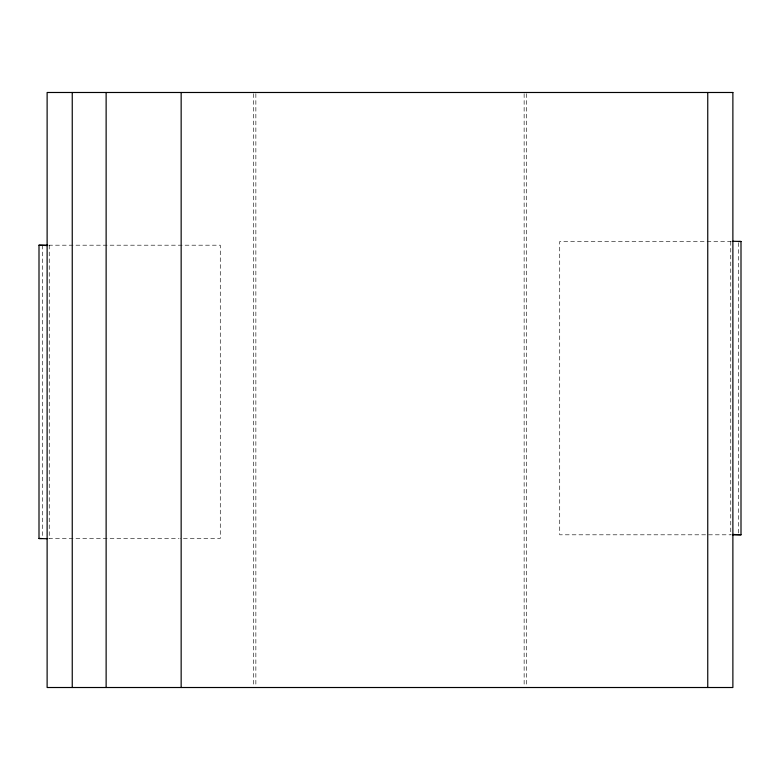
<?xml version="1.0" encoding="UTF-8"?>
<svg xmlns="http://www.w3.org/2000/svg" width="780" height="780" viewBox="0 0 780 780"><rect width="100%" height="100%" fill="white"/><g stroke="black" fill="none" stroke-linecap="round" stroke-linejoin="round"><path stroke-width="0.58" stroke-dasharray="3.9 2.92" d="M731.396 241.488L559.718 241.488L559.718 534.807L731.396 534.807M48.691 245.193L220.282 245.193L220.282 538.512L180.121 538.512M48.691 538.512L179.039 538.512M738.709 242.707L738.709 533.588M730.753 241.488L730.753 534.807M526.412 93.707L526.412 686.293M524.14 93.707L524.14 686.293M255.859 93.707L255.859 686.293M253.588 93.707L253.588 686.293M49.247 245.193L49.247 538.512M42.608 245.193L42.608 537.293"/><path stroke-width="1.17" d="M738.709 241.488L741 241.488L741 534.807L732.615 534.807M47.122 538.756L39 538.512L39 245.193L47.473 245.193M39 538.512L41.672 538.512M732.878 241.244L741 241.488M39 245.193L47.122 245.554M732.878 534.446L741 534.807M707.752 92.489L707.752 687.511M181.155 92.489L181.155 687.511M106.129 92.489L106.129 687.511M72.247 92.489L72.247 687.511M732.878 92.489L47.122 92.489L47.122 687.511L732.878 687.511L732.878 92.489"/></g></svg>
